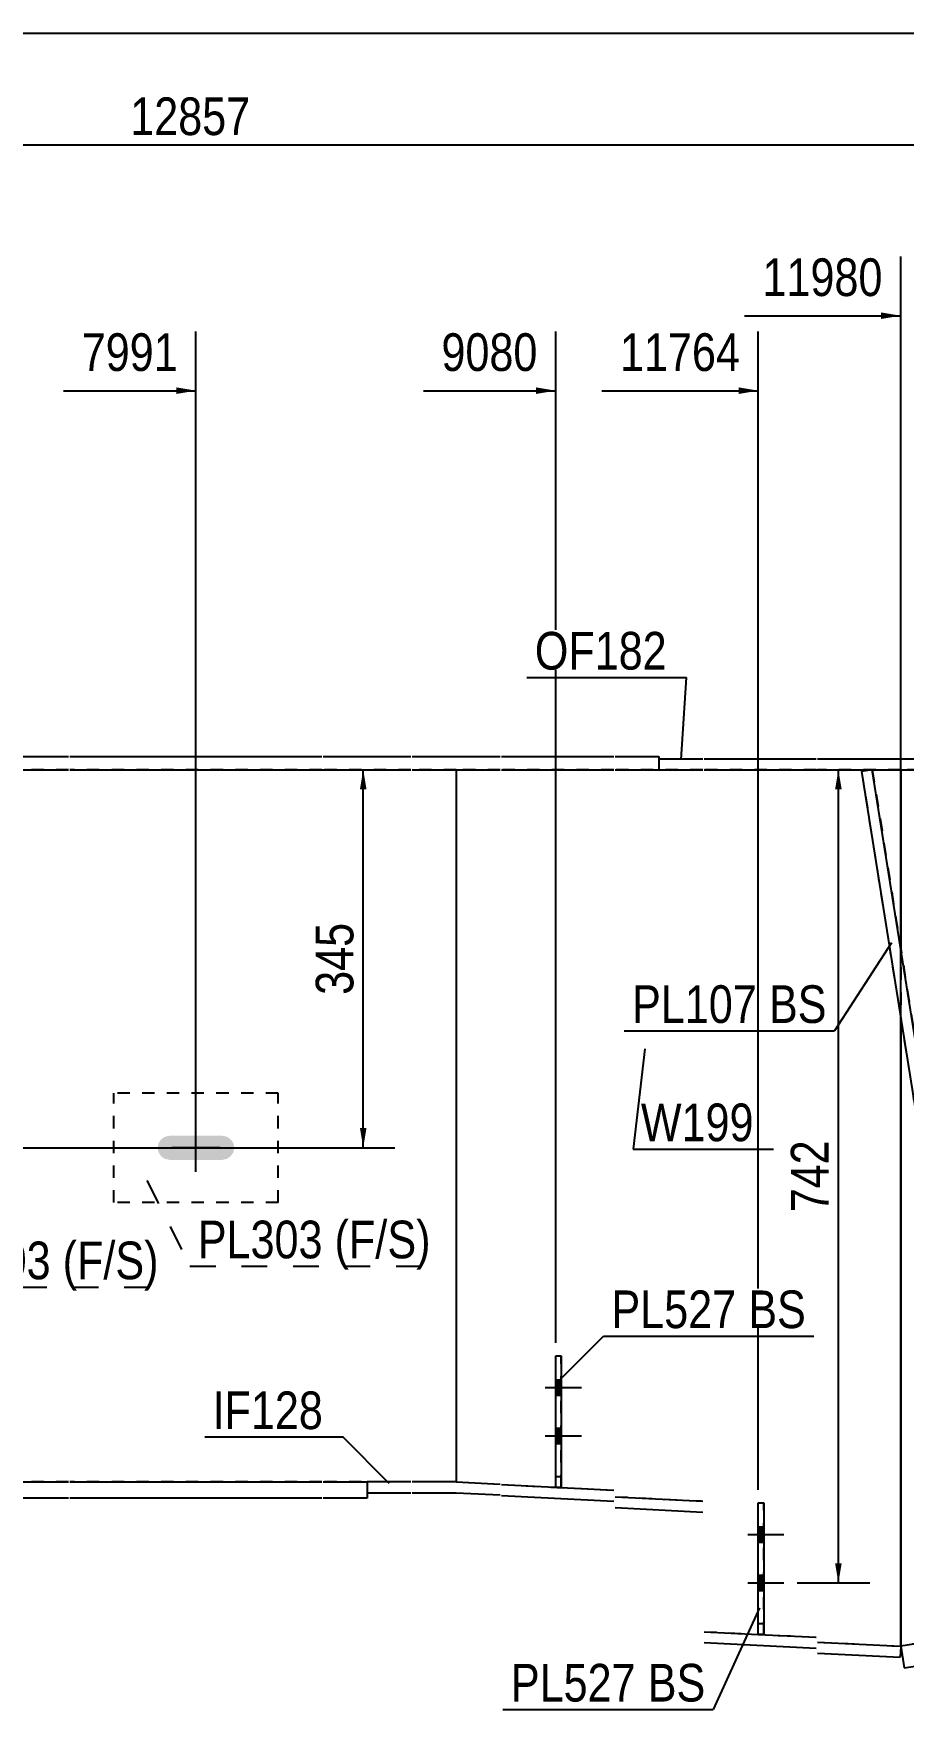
# Model space of a CAD drawing. Header units: millimetres. Extents: x -1070 to -667, y -188 to 89.
# Drawn here: x -886.5 to -820.3, y -38.1 to 89.3 of the extents above; entities that cross this region are included whole.
import ezdxf

# ---------------------------------------------------------------- set-up
doc = ezdxf.new("R2010")
doc.units = ezdxf.units.MM
doc.linetypes.add('DXK_LINE_DOT1', pattern=[1.8814, 0.9407, -0.9407])
doc.linetypes.add('DXK_LINE_DOT2', pattern=[3.9198, 1.9599, -1.9599])
doc.styles.add('Arial Narrow', font='ARIALN.TTF', dxfattribs={"height": 0.2})

# ---------------------------------------------------------------- blocks, each defined once
blk = doc.blocks.new('Unknown-624476485-1210')
at = {"color": 5, "linetype": 'Continuous'}
blk.add_line((-667, 89.32), (-1067, 89.32), dxfattribs=at)
blk = doc.blocks.new('Part-624476485-1573 - 1550')
at = {"color": 2, "linetype": 'Continuous'}
for p, q in [((-838.93, 34.17), (-835.6, 34.17)), ((-838.93, 34.17), (-838.93, 33.33)), ((-838.93, 33.33), (-835.6, 33.33)), ((-835.5, 34.17), (-826.96, 34.17)), ((-835.5, 33.33), (-826.96, 33.33)), ((-826.86, 34.17), (-753.64, 34.17)), ((-826.86, 33.33), (-753.64, 33.33)), ((-753.64, 34.17), (-753.64, 33.33))]:
    blk.add_line(p, q, dxfattribs=at)
blk = doc.blocks.new('Part-624476485-1595 - 1550')
at = {"color": 2, "linetype": 'Continuous'}
for p, q in [((-915.07, 34.33), (-911.74, 34.33)), ((-915.07, 34.33), (-915.07, 33.33)), ((-915.07, 33.33), (-911.74, 33.33)), ((-911.64, 34.33), (-903.1, 34.33)), ((-911.64, 33.33), (-903.1, 33.33)), ((-903, 34.33), (-883.83, 34.33)), ((-903, 33.33), (-883.83, 33.33)), ((-883.73, 34.33), (-864.56, 34.33)), ((-883.73, 33.33), (-864.56, 33.33)), ((-864.46, 34.33), (-857.79, 34.33)), ((-864.46, 33.33), (-857.79, 33.33)), ((-857.69, 34.33), (-851.01, 34.33)), ((-857.69, 33.33), (-851.01, 33.33)), ((-850.91, 34.33), (-842.37, 34.33)), ((-850.91, 33.33), (-842.37, 33.33)), ((-842.27, 34.33), (-838.93, 34.33)), ((-842.27, 33.33), (-838.93, 33.33)), ((-838.93, 34.33), (-838.93, 33.33))]:
    blk.add_line(p, q, dxfattribs=at)
blk = doc.blocks.new('Part-624476485-1622 - 1550')
at = {"color": 2, "linetype": 'Continuous'}
for p, q in [((-854.34, 33.33), (-854.34, -20.83)), ((-820.54, 19.73), (-820.54, 33.33)), ((-820.54, 14.42), (-820.54, -33.33))]:
    blk.add_line(p, q, dxfattribs=at)
at = {"color": 7, "linetype": 'DXK_LINE_DOT1'}
for p, q in [((-851.01, 33.33), (-854.34, 33.33)), ((-842.37, 33.33), (-850.91, 33.33)), ((-835.6, 33.33), (-842.27, 33.33)), ((-826.96, 33.33), (-835.5, 33.33)), ((-820.54, 33.33), (-826.86, 33.33)), ((-820.54, 33.33), (-820.54, 14.42)), ((-854.34, -20.83), (-851.01, -21)), ((-850.91, -21.04), (-842.37, -21.47)), ((-842.27, -21.96), (-835.6, -22.29)), ((-835.5, -32.23), (-826.96, -32.65)), ((-826.86, -33.02), (-820.54, -33.33))]:
    blk.add_line(p, q, dxfattribs=at)
blk = doc.blocks.new('Part-624476485-1627 - 1550')
at = {"color": 2, "linetype": 'Continuous'}
blk.add_line((-930.48, 33.33), (-930.48, -20.83), dxfattribs=at)
at = {"color": 7, "linetype": 'DXK_LINE_DOT1'}
for p, q in [((-927.15, 33.33), (-930.48, 33.33)), ((-918.5, 33.33), (-927.05, 33.33)), ((-911.74, 33.33), (-918.4, 33.33)), ((-903.1, 33.33), (-911.64, 33.33)), ((-883.83, 33.33), (-903, 33.33)), ((-864.56, 33.33), (-883.73, 33.33)), ((-857.79, 33.33), (-864.46, 33.33)), ((-854.34, 33.33), (-857.69, 33.33)), ((-854.34, 33.33), (-854.34, -20.83)), ((-927.15, -20.83), (-930.48, -20.83)), ((-918.5, -20.83), (-927.05, -20.83)), ((-911.74, -20.83), (-918.4, -20.83)), ((-903.1, -20.83), (-911.64, -20.83)), ((-883.83, -20.83), (-903, -20.83)), ((-864.56, -20.83), (-883.73, -20.83)), ((-857.79, -20.83), (-864.46, -20.83)), ((-854.34, -20.83), (-857.69, -20.83))]:
    blk.add_line(p, q, dxfattribs=at)
blk = doc.blocks.new('Part-624476485-1671 - 1550')
at = {"color": 2, "linetype": 'Continuous'}
for p, q in [((-933.91, -20.83), (-937.25, -20.83)), ((-937.25, -20.83), (-937.25, -22.08)), ((-927.15, -20.83), (-933.81, -20.83)), ((-922.92, -20.83), (-927.05, -20.83)), ((-918.5, -20.83), (-922.5, -20.83)), ((-911.74, -20.83), (-918.4, -20.83)), ((-907.51, -20.83), (-911.64, -20.83)), ((-907.1, -20.83), (-903.1, -20.83)), ((-903, -20.83), (-883.83, -20.83)), ((-883.73, -20.83), (-864.56, -20.83)), ((-864.46, -20.83), (-861.13, -20.83)), ((-861.13, -20.83), (-861.13, -22.08)), ((-933.91, -22.08), (-937.25, -22.08)), ((-927.15, -22.08), (-933.81, -22.08)), ((-918.5, -22.08), (-927.05, -22.08)), ((-911.74, -22.08), (-918.4, -22.08)), ((-903.1, -22.08), (-911.64, -22.08)), ((-883.83, -22.08), (-903, -22.08)), ((-864.56, -22.08), (-883.73, -22.08)), ((-861.13, -22.08), (-864.46, -22.08))]:
    blk.add_line(p, q, dxfattribs=at)
blk = doc.blocks.new('Part-624476485-1693 - 1550')
at = {"color": 2, "linetype": 'Continuous'}
for p, q in [((-857.79, -20.83), (-861.13, -20.83)), ((-861.13, -20.83), (-861.13, -21.67)), ((-861.13, -21.67), (-857.79, -21.67)), ((-854.34, -20.83), (-857.69, -20.83)), ((-857.69, -21.67), (-854.36, -21.67)), ((-854.36, -21.67), (-851.01, -21.83)), ((-854.34, -20.83), (-851.01, -21)), ((-850.91, -21.04), (-842.37, -21.47)), ((-850.91, -21.88), (-842.37, -22.31)), ((-842.27, -21.96), (-835.6, -22.29)), ((-842.27, -22.79), (-835.6, -23.13)), ((-835.5, -32.23), (-831.37, -32.43)), ((-835.5, -33.06), (-826.96, -33.49)), ((-831.37, -32.43), (-826.96, -32.65)), ((-826.86, -33.02), (-820.54, -33.33)), ((-826.86, -33.85), (-820.58, -34.17)), ((-820.54, -33.33), (-820.58, -34.17))]:
    blk.add_line(p, q, dxfattribs=at)
at = {"color": 7, "linetype": 'DXK_LINE_DOT1'}
blk.add_line((-831.37, -32.43), (-831.37, -32.43), dxfattribs=at)
blk = doc.blocks.new('Part-624476485-1790 - 1550')
at = {"color": 2, "linetype": 'Continuous'}
for p, q in [((-822.7, 33.33), (-823.52, 33.2)), ((-823.52, 33.2), (-813.13, -32.16)), ((-812.31, -32.02), (-822.7, 33.33))]:
    blk.add_line(p, q, dxfattribs=at)
at = {"color": 7, "linetype": 'DXK_LINE_DOT1'}
blk.add_line((-813.13, -32.16), (-812.31, -32.02), dxfattribs=at)
blk = doc.blocks.new('Part-624476485-1812 - 1550')
at = {"color": 7, "linetype": 'DXK_LINE_DOT1'}
for p, q in [((-822.7, 33.33), (-823.52, 33.2)), ((-823.52, 33.2), (-813.13, -32.16)), ((-822.7, 33.33), (-812.31, -32.02))]:
    blk.add_line(p, q, dxfattribs=at)
blk = doc.blocks.new('Bolt-624476485-2115 - 1550')
at = {"linetype": 'Continuous'}
blk.add_hatch(color=3, dxfattribs=at).paths.add_polyline_path([(-876.99, 4.93), (-877.06, 4.58), (-876.99, 4.23), (-876.79, 3.93), (-876.5, 3.73), (-876.14, 3.66), (-872.14, 3.66), (-871.79, 3.73), (-871.5, 3.93), (-871.3, 4.23), (-871.23, 4.58), (-871.3, 4.93), (-871.5, 5.22), (-871.79, 5.42), (-872.14, 5.49), (-876.14, 5.49), (-876.5, 5.42), (-876.79, 5.22)])
at = {"color": 3, "linetype": 'Continuous'}
for p, q in [((-874.14, 2.74), (-874.14, 6.41)), ((-872.31, 4.58), (-875.98, 4.58))]:
    blk.add_line(p, q, dxfattribs=at)
blk = doc.blocks.new('Part-624476485-8729 - 1550')
at = {"color": 7, "linetype": 'DXK_LINE_DOT1'}
for p, q in [((-831.37, -32.43), (-831.37, -22.43)), ((-831.37, -22.43), (-830.96, -22.43)), ((-830.96, -32.43), (-830.96, -22.43)), ((-831.37, -31.6), (-830.96, -31.6)), ((-830.96, -32.43), (-831.37, -32.43))]:
    blk.add_line(p, q, dxfattribs=at)
blk = doc.blocks.new('Part-624476485-1870 - 1550')
at = {"color": 2, "linetype": 'Continuous'}
for p, q in [((-754.7, -22.86), (-820.54, -33.33)), ((-754.44, -24.51), (-754.7, -22.86)), ((-820.28, -34.98), (-754.44, -24.51)), ((-820.54, -33.33), (-820.28, -34.98))]:
    blk.add_line(p, q, dxfattribs=at)
blk = doc.blocks.new('Part-624476485-1936 - 1550')
at = {"color": 7, "linetype": 'DXK_LINE_DOT1'}
for p, q in [((-867.89, 8.74), (-880.39, 8.74)), ((-880.39, 0.41), (-880.39, 8.74)), ((-867.89, 0.41), (-867.89, 8.74)), ((-867.89, 0.41), (-880.39, 0.41))]:
    blk.add_line(p, q, dxfattribs=at)
blk = doc.blocks.new('Part-624476485-2097 - 1550')
at = {"color": 2, "linetype": 'Continuous'}
for p, q in [((-820.54, 33.33), (-820.54, 19.73)), ((-772.05, 33.17), (-772.07, 33.33)), ((-820.54, -33.33), (-820.54, 14.42))]:
    blk.add_line(p, q, dxfattribs=at)
at = {"color": 7, "linetype": 'DXK_LINE_DOT1'}
for p, q in [((-772.07, 33.33), (-820.54, 33.33)), ((-772.05, 33.17), (-762.93, -24.17)), ((-762.93, -24.17), (-812.31, -32.02)), ((-813.13, -32.16), (-820.54, -33.33))]:
    blk.add_line(p, q, dxfattribs=at)
blk = doc.blocks.new('Part-624476485-8727 - 1550')
at = {"color": 7, "linetype": 'DXK_LINE_DOT1'}
for p, q in [((-846.78, -21.25), (-846.78, -11.25)), ((-846.78, -11.25), (-846.37, -11.25)), ((-846.37, -21.25), (-846.37, -11.25)), ((-846.78, -20.42), (-846.37, -20.42)), ((-846.37, -21.25), (-846.78, -21.25))]:
    blk.add_line(p, q, dxfattribs=at)
blk = doc.blocks.new('Part-624476485-8728 - 1550')
at = {"color": 2, "linetype": 'Continuous'}
for p, q in [((-846.78, -11.25), (-846.37, -11.25)), ((-846.78, -21.25), (-846.78, -11.25)), ((-846.37, -11.25), (-846.37, -21.25)), ((-846.37, -21.25), (-846.78, -21.25))]:
    blk.add_line(p, q, dxfattribs=at)
blk = doc.blocks.new('Part-624476485-8730 - 1550')
at = {"color": 2, "linetype": 'Continuous'}
for p, q in [((-831.37, -32.43), (-831.37, -22.43)), ((-831.37, -22.43), (-830.96, -22.43)), ((-830.96, -22.43), (-830.96, -32.43)), ((-830.96, -32.43), (-831.37, -32.43))]:
    blk.add_line(p, q, dxfattribs=at)
blk = doc.blocks.new('Bolt-624476485-8738 - 1550')
at = {"color": 3, "linetype": 'DXK_LINE_DOT2'}
for p, q in [((-847.45, -13.65), (-846.37, -13.65)), ((-846.78, -13.06), (-846.37, -13.06)), ((-846.78, -14.23), (-846.37, -14.23)), ((-847.45, -17.33), (-846.37, -17.33)), ((-846.78, -16.75), (-846.37, -16.75)), ((-846.78, -17.92), (-846.37, -17.92))]:
    blk.add_line(p, q, dxfattribs=at)
blk = doc.blocks.new('Bolt-624476485-8739 - 1550')
at = {"linetype": 'Continuous'}
for points in [[(-846.37, -14.23), (-846.37, -13.06), (-846.78, -13.06), (-846.78, -14.23)], [(-846.37, -17.92), (-846.37, -16.75), (-846.78, -16.75), (-846.78, -17.92)]]:
    blk.add_hatch(color=3, dxfattribs=at).paths.add_polyline_path(points)
at = {"color": 3, "linetype": 'Continuous'}
for p, q in [((-847.57, -13.65), (-844.82, -13.65)), ((-846.78, -13.06), (-846.37, -13.06)), ((-846.78, -14.23), (-846.37, -14.23)), ((-847.57, -17.33), (-844.82, -17.33)), ((-846.78, -16.75), (-846.37, -16.75)), ((-846.78, -17.92), (-846.37, -17.92))]:
    blk.add_line(p, q, dxfattribs=at)
blk = doc.blocks.new('Bolt-624476485-8740 - 1550')
at = {"color": 3, "linetype": 'DXK_LINE_DOT2'}
for p, q in [((-832.04, -24.83), (-830.96, -24.83)), ((-831.37, -24.25), (-830.96, -24.25)), ((-831.37, -25.41), (-830.96, -25.41)), ((-831.37, -27.93), (-830.96, -27.93)), ((-832.04, -28.52), (-830.96, -28.52)), ((-831.37, -29.1), (-830.96, -29.1))]:
    blk.add_line(p, q, dxfattribs=at)
blk = doc.blocks.new('Bolt-624476485-8741 - 1550')
at = {"linetype": 'Continuous'}
for points in [[(-830.96, -25.41), (-830.96, -24.25), (-831.37, -24.25), (-831.37, -25.41)], [(-830.96, -29.1), (-830.96, -27.93), (-831.37, -27.93), (-831.37, -29.1)]]:
    blk.add_hatch(color=3, dxfattribs=at).paths.add_polyline_path(points)
at = {"color": 3, "linetype": 'Continuous'}
for p, q in [((-832.17, -24.83), (-829.42, -24.83)), ((-831.37, -24.25), (-830.96, -24.25)), ((-831.37, -25.41), (-830.96, -25.41)), ((-831.37, -27.93), (-830.96, -27.93)), ((-832.17, -28.52), (-829.42, -28.52)), ((-831.37, -29.1), (-830.96, -29.1))]:
    blk.add_line(p, q, dxfattribs=at)
blk = doc.blocks.new('StraightDimension-624476485-12528 - 1550')
at = {"linetype": 'Continuous'}
blk.add_hatch(color=7, dxfattribs=at).paths.add_polyline_path([(-822.04, 68.11), (-820.54, 67.86), (-822.04, 67.61)])
at = {"color": 7, "linetype": 'Continuous'}
for p, q in [((-820.54, -32.33), (-820.54, 72.36)), ((-832.43, 67.86), (-820.54, 67.86))]:
    blk.add_line(p, q, dxfattribs=at)
at = {"color": 0}
blk.add_wipeout([(-821.31, 68.76), (-821.31, 72.96), (-831.65, 72.96), (-831.65, 68.76)], dxfattribs=at)
at = {"color": 3, "style": 'Arial Narrow'}
blk.add_text('11980', height=2.863, dxfattribs=at).set_placement((-831.05, 69.36))
blk = doc.blocks.new('StraightDimension-624476485-2429 - 1550')
at = {"linetype": 'Continuous'}
for points in [[(-861.67, 31.83), (-861.42, 33.33), (-861.17, 31.83)], [(-861.17, 6.08), (-861.42, 4.58), (-861.67, 6.08)]]:
    blk.add_hatch(color=7, dxfattribs=at).paths.add_polyline_path(points)
at = {"color": 7, "linetype": 'Continuous'}
for p, q in [((-875.04, 33.33), (-859.02, 33.33)), ((-861.42, 4.58), (-861.42, 33.33)), ((-892.41, 4.58), (-859.02, 4.58))]:
    blk.add_line(p, q, dxfattribs=at)
at = {"color": 0}
blk.add_wipeout([(-861.57, 22.3), (-865.77, 22.3), (-865.77, 15.61), (-861.57, 15.61)], dxfattribs=at)
at = {"color": 3, "style": 'Arial Narrow'}
blk.add_text('345', height=2.863, rotation=90.0002, dxfattribs=at).set_placement((-862.17, 16.21))
blk = doc.blocks.new('StraightDimension-624476485-12530 - 1550')
at = {"linetype": 'Continuous'}
blk.add_hatch(color=7, dxfattribs=at).paths.add_polyline_path([(-848.28, 62.41), (-846.78, 62.16), (-848.28, 61.91)])
at = {"color": 7, "linetype": 'Continuous'}
for p, q in [((-846.78, -10.25), (-846.78, 66.66)), ((-856.84, 62.16), (-846.78, 62.16))]:
    blk.add_line(p, q, dxfattribs=at)
at = {"color": 0}
blk.add_wipeout([(-847.56, 63.06), (-847.56, 67.26), (-856.07, 67.26), (-856.07, 63.06)], dxfattribs=at)
at = {"color": 3, "style": 'Arial Narrow'}
blk.add_text('9080', height=2.863, dxfattribs=at).set_placement((-855.47, 63.66))
blk = doc.blocks.new('StraightDimension-624476485-12529 - 1550')
at = {"linetype": 'Continuous'}
blk.add_hatch(color=7, dxfattribs=at).paths.add_polyline_path([(-832.87, 62.41), (-831.37, 62.16), (-832.87, 61.91)])
at = {"color": 7, "linetype": 'Continuous'}
for p, q in [((-831.37, -21.43), (-831.37, 66.66)), ((-843.26, 62.16), (-831.37, 62.16))]:
    blk.add_line(p, q, dxfattribs=at)
at = {"color": 0}
blk.add_wipeout([(-832.15, 63.06), (-832.15, 67.26), (-842.49, 67.26), (-842.49, 63.06)], dxfattribs=at)
at = {"color": 3, "style": 'Arial Narrow'}
blk.add_text('11764', height=2.863, dxfattribs=at).set_placement((-841.89, 63.66))
blk = doc.blocks.new('StraightDimension-624476485-12531 - 1550')
at = {"linetype": 'Continuous'}
blk.add_hatch(color=7, dxfattribs=at).paths.add_polyline_path([(-875.64, 62.41), (-874.14, 62.16), (-875.64, 61.91)])
at = {"color": 7, "linetype": 'Continuous'}
for p, q in [((-874.14, 5.58), (-874.14, 66.66)), ((-884.21, 62.16), (-874.14, 62.16))]:
    blk.add_line(p, q, dxfattribs=at)
at = {"color": 0}
blk.add_wipeout([(-874.92, 63.06), (-874.92, 67.26), (-883.43, 67.26), (-883.43, 63.06)], dxfattribs=at)
at = {"color": 3, "style": 'Arial Narrow'}
blk.add_text('7991', height=2.863, dxfattribs=at).set_placement((-882.83, 63.66))
blk = doc.blocks.new('StraightDimension-624476485-13790 - 1550')
at = {"color": 7, "linetype": 'Continuous'}
blk.add_line((-1000, 80.85), (-749.14, 80.85), dxfattribs=at)
at = {"color": 0}
blk.add_wipeout([(-869.4, 81), (-869.4, 85.2), (-879.74, 85.2), (-879.74, 81)], dxfattribs=at)
at = {"color": 3, "style": 'Arial Narrow'}
blk.add_text('12857', height=2.863, dxfattribs=at).set_placement((-879.14, 81.6))
blk = doc.blocks.new('StraightDimension-624476485-15202 - 1550')
at = {"linetype": 'Continuous'}
for points in [[(-825.53, 31.83), (-825.28, 33.33), (-825.03, 31.83)], [(-825.03, -27.02), (-825.28, -28.52), (-825.53, -27.02)]]:
    blk.add_hatch(color=7, dxfattribs=at).paths.add_polyline_path(points)
at = {"color": 7, "linetype": 'Continuous'}
for p, q in [((-828.42, 33.33), (-822.88, 33.33)), ((-825.28, -28.52), (-825.28, 33.33)), ((-828.42, -28.52), (-822.88, -28.52))]:
    blk.add_line(p, q, dxfattribs=at)
at = {"color": 0}
blk.add_wipeout([(-825.43, 5.75), (-829.63, 5.75), (-829.63, -0.93), (-825.43, -0.93)], dxfattribs=at)
at = {"color": 3, "style": 'Arial Narrow'}
blk.add_text('742', height=2.863, rotation=90.0002, dxfattribs=at).set_placement((-826.03, -0.33))
blk = doc.blocks.new('Mark-624476485-1569 - 1550')
at = {"color": 7, "linetype": 'Continuous'}
blk.add_line((-837.25, 34.12), (-836.82, 40.35), dxfattribs=at)
at = {"color": 0}
blk.add_wipeout([(-838.32, 40.95), (-838.32, 43.95), (-848.37, 43.95), (-848.37, 40.95)], dxfattribs=at)
blk.add_wipeout([(-838.32, 40.95), (-838.32, 43.95), (-848.37, 43.95), (-848.37, 40.95)], dxfattribs=at)
at = {"color": 7, "linetype": 'Continuous'}
blk.add_line((-848.97, 40.35), (-836.82, 40.35), dxfattribs=at)
at = {"color": 3, "style": 'Arial Narrow'}
blk.add_text('OF182', height=2.863, dxfattribs=at).set_placement((-848.37, 40.95))
blk = doc.blocks.new('Mark-624476485-1618 - 1550')
at = {"color": 0}
blk.add_wipeout([(-831.71, 5.08), (-831.71, 8.08), (-840.3, 8.08), (-840.3, 5.08)], dxfattribs=at)
blk.add_wipeout([(-831.71, 5.08), (-831.71, 8.08), (-840.3, 8.08), (-840.3, 5.08)], dxfattribs=at)
at = {"color": 7, "linetype": 'Continuous'}
for p, q in [((-840.01, 12.09), (-840.9, 4.48)), ((-840.9, 4.48), (-830.21, 4.48))]:
    blk.add_line(p, q, dxfattribs=at)
at = {"color": 3, "style": 'Arial Narrow'}
blk.add_text('W199', height=2.863, dxfattribs=at).set_placement((-840.3, 5.08))
blk = doc.blocks.new('Mark-624476485-1689 - 1550')
at = {"color": 7, "linetype": 'Continuous'}
blk.add_line((-859.44, -20.95), (-862.98, -17.42), dxfattribs=at)
at = {"color": 0}
blk.add_wipeout([(-864.48, -16.82), (-864.48, -13.82), (-872.88, -13.82), (-872.88, -16.82)], dxfattribs=at)
blk.add_wipeout([(-864.48, -16.82), (-864.48, -13.82), (-872.88, -13.82), (-872.88, -16.82)], dxfattribs=at)
at = {"color": 7, "linetype": 'Continuous'}
blk.add_line((-873.48, -17.42), (-862.98, -17.42), dxfattribs=at)
at = {"color": 3, "style": 'Arial Narrow'}
blk.add_text('IF128', height=2.863, dxfattribs=at).set_placement((-872.88, -16.82))
blk = doc.blocks.new('MarkSet-624476485-8845 - 1550')
at = {"color": 0}
for points in [[(-840.68, -37.54), (-840.68, -34.54), (-850.19, -34.54), (-850.19, -37.54)], [(-835.4, -37.54), (-835.4, -34.54), (-839.78, -34.54), (-839.78, -37.54)]]:
    blk.add_wipeout(points, dxfattribs=at)
for points in [[(-840.68, -37.54), (-840.68, -34.54), (-850.19, -34.54), (-850.19, -37.54)], [(-835.4, -37.54), (-835.4, -34.54), (-839.78, -34.54), (-839.78, -37.54)]]:
    blk.add_wipeout(points, dxfattribs=at)
at = {"color": 7, "linetype": 'Continuous'}
for p in [(-831.27, -30.41), (-850.79, -38.14)]:
    blk.add_line(p, (-834.8, -38.14), dxfattribs=at)
at = {"color": 3, "style": 'Arial Narrow'}
for s, p in [('PL527', (-850.19, -37.54)), ('BS', (-839.78, -37.54))]:
    blk.add_text(s, height=2.863, dxfattribs=at).set_placement(p)
blk = doc.blocks.new('Mark-624476485-1922 - 1550')
at = {"color": 0}
for points in [[(-885.18, -5.42), (-885.18, -2.42), (-894.68, -2.42), (-894.68, -5.42)], [(-876.98, -5.42), (-876.98, -2.42), (-884.28, -2.42), (-884.28, -5.42)]]:
    blk.add_wipeout(points, dxfattribs=at)
for points in [[(-885.18, -5.42), (-885.18, -2.42), (-894.68, -2.42), (-894.68, -5.42)], [(-876.98, -5.42), (-876.98, -2.42), (-884.28, -2.42), (-884.28, -5.42)]]:
    blk.add_wipeout(points, dxfattribs=at)
at = {"color": 7, "linetype": 'DXK_LINE_DOT2'}
for p, q in [((-898.42, 2.57), (-895.28, -6.02)), ((-895.28, -6.02), (-876.38, -6.02))]:
    blk.add_line(p, q, dxfattribs=at)
at = {"color": 3, "style": 'Arial Narrow'}
for s, p in [('PL303', (-894.68, -5.42)), ('(F/', (-884.28, -5.42)), ('S)', (-880.27, -5.42))]:
    blk.add_text(s, height=2.863, dxfattribs=at).set_placement(p)
blk = doc.blocks.new('Mark-624476485-1932 - 1550')
at = {"color": 0}
for points in [[(-864.5, -3.83), (-864.5, -0.83), (-874, -0.83), (-874, -3.83)], [(-856.3, -3.83), (-856.3, -0.83), (-863.6, -0.83), (-863.6, -3.83)]]:
    blk.add_wipeout(points, dxfattribs=at)
for points in [[(-864.5, -3.83), (-864.5, -0.83), (-874, -0.83), (-874, -3.83)], [(-856.3, -3.83), (-856.3, -0.83), (-863.6, -0.83), (-863.6, -3.83)]]:
    blk.add_wipeout(points, dxfattribs=at)
at = {"color": 7, "linetype": 'DXK_LINE_DOT2'}
for p, q in [((-877.87, 2.1), (-874.6, -4.43)), ((-874.6, -4.43), (-855.7, -4.43))]:
    blk.add_line(p, q, dxfattribs=at)
at = {"color": 3, "style": 'Arial Narrow'}
for s, p in [('PL303', (-874, -3.83)), ('(F/', (-863.6, -3.83)), ('S)', (-859.58, -3.83))]:
    blk.add_text(s, height=2.863, dxfattribs=at).set_placement(p)
blk = doc.blocks.new('MarkSet-624476485-2840 - 1550')
at = {"color": 0}
for points in [[(-831.46, 14.07), (-831.46, 17.07), (-840.97, 17.07), (-840.97, 14.07)], [(-826.18, 14.07), (-826.18, 17.07), (-830.56, 17.07), (-830.56, 14.07)]]:
    blk.add_wipeout(points, dxfattribs=at)
for points in [[(-831.46, 14.07), (-831.46, 17.07), (-840.97, 17.07), (-840.97, 14.07)], [(-826.18, 14.07), (-826.18, 17.07), (-830.56, 17.07), (-830.56, 14.07)]]:
    blk.add_wipeout(points, dxfattribs=at)
at = {"color": 7, "linetype": 'Continuous'}
for p in [(-821.25, 20.17), (-841.57, 13.47)]:
    blk.add_line(p, (-825.58, 13.47), dxfattribs=at)
at = {"color": 3, "style": 'Arial Narrow'}
for s, p in [('PL107', (-840.97, 14.07)), ('BS', (-830.56, 14.07))]:
    blk.add_text(s, height=2.863, dxfattribs=at).set_placement(p)
blk = doc.blocks.new('MarkSet-624476485-8812 - 1550')
at = {"color": 0}
for points in [[(-833.03, -9.14), (-833.03, -6.14), (-842.54, -6.14), (-842.54, -9.14)], [(-827.75, -9.14), (-827.75, -6.14), (-832.13, -6.14), (-832.13, -9.14)]]:
    blk.add_wipeout(points, dxfattribs=at)
for points in [[(-833.03, -9.14), (-833.03, -6.14), (-842.54, -6.14), (-842.54, -9.14)], [(-827.75, -9.14), (-827.75, -6.14), (-832.13, -6.14), (-832.13, -9.14)]]:
    blk.add_wipeout(points, dxfattribs=at)
at = {"color": 7, "linetype": 'Continuous'}
for p, q in [((-846.67, -13.27), (-843.14, -9.74)), ((-843.14, -9.74), (-827.15, -9.74))]:
    blk.add_line(p, q, dxfattribs=at)
at = {"color": 3, "style": 'Arial Narrow'}
for s, p in [('PL527', (-842.54, -9.14)), ('BS', (-832.13, -9.14))]:
    blk.add_text(s, height=2.863, dxfattribs=at).set_placement(p)

msp = doc.modelspace()

# ---------------------------------------------------------------- block references
for name in ['Unknown-624476485-1210', 'Part-624476485-1627 - 1550', 'Part-624476485-1595 - 1550', 'Part-624476485-1622 - 1550', 'Part-624476485-1573 - 1550', 'Part-624476485-1790 - 1550', 'Part-624476485-1812 - 1550', 'Part-624476485-2097 - 1550', 'Part-624476485-1936 - 1550', 'Bolt-624476485-2115 - 1550', 'Part-624476485-8727 - 1550', 'Part-624476485-8728 - 1550', 'Bolt-624476485-8739 - 1550', 'Bolt-624476485-8738 - 1550', 'Part-624476485-1671 - 1550', 'Part-624476485-1693 - 1550', 'Part-624476485-8729 - 1550', 'Part-624476485-8730 - 1550', 'Part-624476485-1870 - 1550', 'Bolt-624476485-8741 - 1550', 'Bolt-624476485-8740 - 1550']:
    msp.add_blockref(name, (0, 0))

# ---------------------------------------------------------------- next in the draw order: block references
for name in ['StraightDimension-624476485-12528 - 1550', 'StraightDimension-624476485-12530 - 1550', 'StraightDimension-624476485-2429 - 1550', 'Mark-624476485-1922 - 1550', 'Mark-624476485-1689 - 1550']:
    msp.add_blockref(name, (0, 0))

# ---------------------------------------------------------------- next in the draw order: block references
for name in ['StraightDimension-624476485-12531 - 1550', 'StraightDimension-624476485-12529 - 1550', 'Mark-624476485-1932 - 1550', 'MarkSet-624476485-8845 - 1550']:
    msp.add_blockref(name, (0, 0))

# ---------------------------------------------------------------- next in the draw order: block references
msp.add_blockref('StraightDimension-624476485-13790 - 1550', (0, 0))

# ---------------------------------------------------------------- next in the draw order: block references
for name in ['Mark-624476485-1569 - 1550', 'StraightDimension-624476485-15202 - 1550']:
    msp.add_blockref(name, (0, 0))

# ---------------------------------------------------------------- next in the draw order: block references
for name in ['MarkSet-624476485-2840 - 1550', 'Mark-624476485-1618 - 1550', 'MarkSet-624476485-8812 - 1550']:
    msp.add_blockref(name, (0, 0))

doc.saveas('drawing.dxf')
